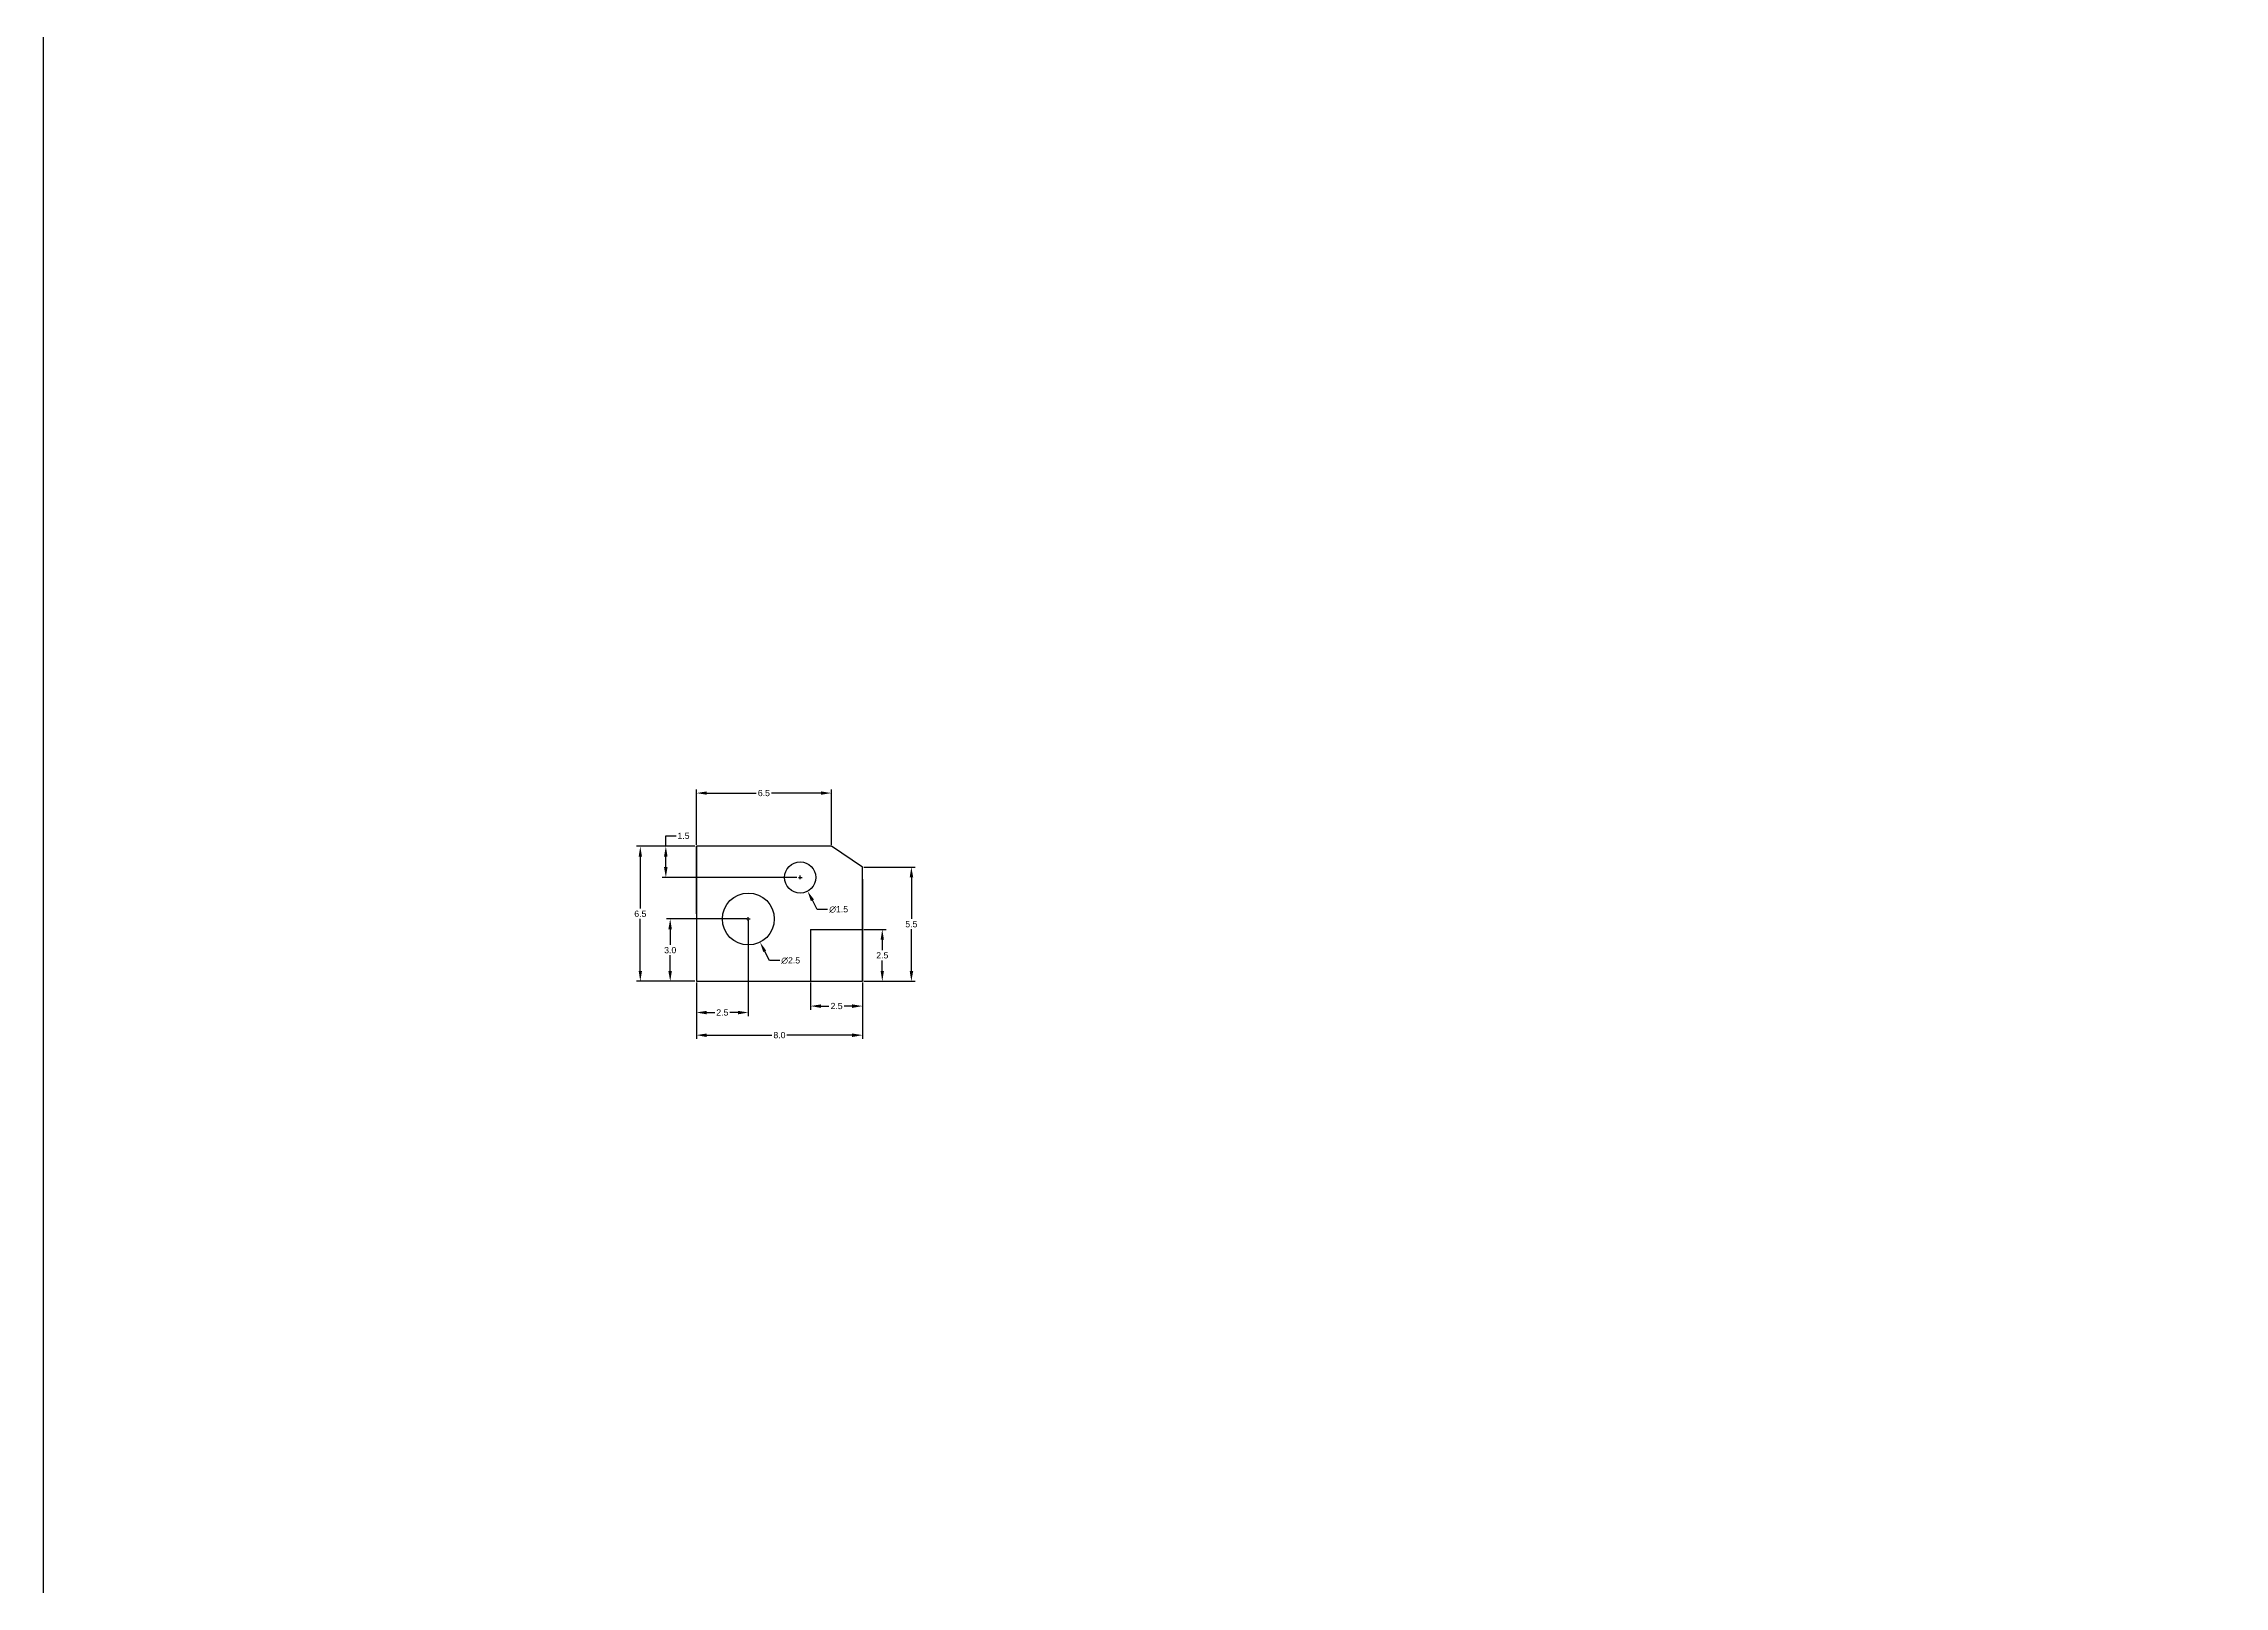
# Model space of a CAD drawing. Header units: inches. Extents: x 0 to 210, y 0 to 297.
# Drawn here: x 0 to 105, y 74.2 to 148.5 of the extents above; entities that cross this region are included whole.
import ezdxf

# ---------------------------------------------------------------- set-up
doc = ezdxf.new("R2010")
doc.units = ezdxf.units.IN
doc.header["$MEASUREMENT"] = 0
doc.styles.get("Standard").update_dxf_attribs({"font": 'arial.ttf'})
doc.dimstyles.new('gaurav', dxfattribs={"dimtxt": 0.3, "dimasz": 0.5, "dimexe": 0.18, "dimexo": 0.0625, "dimgap": 0.09, "dimtad": 0, "dimtih": 1, "dimtoh": 1, "dimdec": 1, "dimzin": 0, "dimdsep": 46, "dimtxsty": 'Standard', "dimcen": 0.09, "dimclrd": 2, "dimclre": 2, "dimclrt": 2, "dimadec": 0, "dimazin": 0, "dimtfac": 1, "dimtdec": 1, "dimtofl": 0, "dimtmove": 0, "dimatfit": 3, "dimfxl": 1, "dimtolj": 1, "dimtzin": 0, "dimarcsym": 0})

# ---------------------------------------------------------------- blocks, each defined once
blk = doc.blocks.new('*D1')
at = {"color": 2, "lineweight": -2, "transparency": 16777216}
for p, q in [((31.43, 109.94), (31.43, 112.61)), ((31.93, 112.43), (34.31, 112.43)), ((37.43, 112.43), (35.04, 112.43)), ((37.93, 109.94), (37.93, 112.61))]:
    blk.add_line(p, q, dxfattribs=at)
at = {"color": 2, "transparency": 16777216}
for points in [[(31.93, 112.51), (31.93, 112.35), (31.43, 112.43)], [(37.43, 112.51), (37.43, 112.35), (37.93, 112.43)]]:
    blk.add_solid(points, dxfattribs=at)
at = {"layer": 'Defpoints', "color": 0, "transparency": 16777216}
for p in [(37.93, 112.43), (31.43, 109.87), (37.93, 109.87)]:
    blk.add_point(p, dxfattribs=at)
at = {"color": 2, "transparency": 16777216, "insert": (34.68, 112.43), "char_height": 0.3, "attachment_point": 5}
blk.add_mtext('\\A1;6.5', dxfattribs=at)
blk = doc.blocks.new('*D2')
at = {"color": 2, "lineweight": -2, "transparency": 16777216}
for p, q in [((31.36, 109.87), (28.55, 109.87)), ((28.73, 109.37), (28.73, 106.87)), ((28.73, 103.87), (28.73, 106.38)), ((31.36, 103.37), (28.55, 103.37))]:
    blk.add_line(p, q, dxfattribs=at)
at = {"color": 2, "transparency": 16777216}
for points in [[(28.65, 109.37), (28.81, 109.37), (28.73, 109.87)], [(28.65, 103.87), (28.81, 103.87), (28.73, 103.37)]]:
    blk.add_solid(points, dxfattribs=at)
at = {"layer": 'Defpoints', "color": 0, "transparency": 16777216}
for p in [(31.43, 109.87), (28.73, 103.37), (31.43, 103.37)]:
    blk.add_point(p, dxfattribs=at)
at = {"color": 2, "transparency": 16777216, "insert": (28.73, 106.62), "char_height": 0.3, "attachment_point": 5}
blk.add_mtext('\\A1;6.5', dxfattribs=at)
blk = doc.blocks.new('*D3')
at = {"color": 2, "lineweight": -2, "transparency": 16777216}
for p, q in [((31.43, 103.31), (31.43, 100.6)), ((39.43, 103.31), (39.43, 100.6)), ((31.93, 100.78), (35.06, 100.78)), ((38.93, 100.78), (35.79, 100.78))]:
    blk.add_line(p, q, dxfattribs=at)
at = {"color": 2, "transparency": 16777216}
for points in [[(31.93, 100.86), (31.93, 100.69), (31.43, 100.78)], [(38.93, 100.86), (38.93, 100.69), (39.43, 100.78)]]:
    blk.add_solid(points, dxfattribs=at)
at = {"layer": 'Defpoints', "color": 0, "transparency": 16777216}
for p in [(31.43, 103.37), (39.43, 103.37), (39.43, 100.78)]:
    blk.add_point(p, dxfattribs=at)
at = {"color": 2, "transparency": 16777216, "insert": (35.43, 100.78), "char_height": 0.3, "attachment_point": 5}
blk.add_mtext('\\A1;8.0', dxfattribs=at)
blk = doc.blocks.new('*D4')
at = {"color": 2, "lineweight": -2, "transparency": 16777216}
for p, q in [((39.49, 108.87), (41.96, 108.87)), ((41.78, 108.37), (41.78, 106.37)), ((41.78, 103.87), (41.78, 105.88)), ((39.49, 103.37), (41.96, 103.37))]:
    blk.add_line(p, q, dxfattribs=at)
at = {"color": 2, "transparency": 16777216}
for points in [[(41.7, 108.37), (41.87, 108.37), (41.78, 108.87)], [(41.7, 103.87), (41.87, 103.87), (41.78, 103.37)]]:
    blk.add_solid(points, dxfattribs=at)
at = {"layer": 'Defpoints', "color": 0, "transparency": 16777216}
for p in [(39.43, 108.87), (39.43, 103.37), (41.78, 103.37)]:
    blk.add_point(p, dxfattribs=at)
at = {"color": 2, "transparency": 16777216, "insert": (41.78, 106.12), "char_height": 0.3, "attachment_point": 5}
blk.add_mtext('\\A1;5.5', dxfattribs=at)
blk = doc.blocks.new('*D5')
at = {"color": 2, "lineweight": -2, "transparency": 16777216}
for p, q in [((39.49, 105.87), (40.56, 105.87)), ((40.38, 105.37), (40.38, 104.87)), ((40.38, 103.87), (40.38, 104.38)), ((39.49, 103.37), (40.56, 103.37))]:
    blk.add_line(p, q, dxfattribs=at)
at = {"color": 2, "transparency": 16777216}
for points in [[(40.3, 105.37), (40.46, 105.37), (40.38, 105.87)], [(40.3, 103.87), (40.46, 103.87), (40.38, 103.37)]]:
    blk.add_solid(points, dxfattribs=at)
at = {"layer": 'Defpoints', "color": 0, "transparency": 16777216}
for p in [(39.43, 105.87), (39.43, 103.37), (40.38, 103.37)]:
    blk.add_point(p, dxfattribs=at)
at = {"color": 2, "transparency": 16777216, "insert": (40.38, 104.62), "char_height": 0.3, "attachment_point": 5}
blk.add_mtext('\\A1;2.5', dxfattribs=at)
blk = doc.blocks.new('*D6')
at = {"color": 2, "lineweight": -2, "transparency": 16777216}
for p, q in [((36.93, 103.31), (36.93, 102)), ((39.43, 103.31), (39.43, 102)), ((37.43, 102.18), (37.81, 102.18)), ((38.93, 102.18), (38.54, 102.18))]:
    blk.add_line(p, q, dxfattribs=at)
at = {"color": 2, "transparency": 16777216}
for points in [[(37.43, 102.26), (37.43, 102.09), (36.93, 102.18)], [(38.93, 102.26), (38.93, 102.09), (39.43, 102.18)]]:
    blk.add_solid(points, dxfattribs=at)
at = {"layer": 'Defpoints', "color": 0, "transparency": 16777216}
for p in [(36.93, 103.37), (39.43, 103.37), (36.93, 102.18)]:
    blk.add_point(p, dxfattribs=at)
at = {"color": 2, "transparency": 16777216, "insert": (38.18, 102.18), "char_height": 0.3, "attachment_point": 5}
blk.add_mtext('\\A1;2.5', dxfattribs=at)
blk = doc.blocks.new('*D7')
at = {"color": 2, "lineweight": -2, "transparency": 16777216}
for p, q in [((33.93, 106.31), (33.93, 101.69)), ((31.43, 103.31), (31.43, 101.69)), ((31.93, 101.87), (32.31, 101.87)), ((33.43, 101.87), (33.04, 101.87))]:
    blk.add_line(p, q, dxfattribs=at)
at = {"color": 2, "transparency": 16777216}
for points in [[(31.93, 101.95), (31.93, 101.78), (31.43, 101.87)], [(33.43, 101.95), (33.43, 101.78), (33.93, 101.87)]]:
    blk.add_solid(points, dxfattribs=at)
at = {"layer": 'Defpoints', "color": 0, "transparency": 16777216}
for p in [(33.93, 106.37), (31.43, 103.37), (31.43, 101.87)]:
    blk.add_point(p, dxfattribs=at)
at = {"color": 2, "transparency": 16777216, "insert": (32.68, 101.87), "char_height": 0.3, "attachment_point": 5}
blk.add_mtext('\\A1;2.5', dxfattribs=at)
blk = doc.blocks.new('*D8')
at = {"color": 2, "lineweight": -2, "transparency": 16777216}
for p, q in [((33.86, 106.37), (29.99, 106.37)), ((30.17, 105.87), (30.17, 105.12)), ((30.17, 103.87), (30.17, 104.63)), ((31.36, 103.37), (29.99, 103.37))]:
    blk.add_line(p, q, dxfattribs=at)
at = {"color": 2, "transparency": 16777216}
for points in [[(30.08, 105.87), (30.25, 105.87), (30.17, 106.37)], [(30.08, 103.87), (30.25, 103.87), (30.17, 103.37)]]:
    blk.add_solid(points, dxfattribs=at)
at = {"layer": 'Defpoints', "color": 0, "transparency": 16777216}
for p in [(33.93, 106.37), (30.17, 103.37), (31.43, 103.37)]:
    blk.add_point(p, dxfattribs=at)
at = {"color": 2, "transparency": 16777216, "insert": (30.17, 104.87), "char_height": 0.3, "attachment_point": 5}
blk.add_mtext('\\A1;3.0', dxfattribs=at)
blk = doc.blocks.new('*D9')
at = {"color": 2, "lineweight": -2, "transparency": 16777216}
for p, q in [((33.84, 106.37), (34.02, 106.37)), ((33.93, 106.28), (33.93, 106.46)), ((34.95, 104.37), (34.72, 104.81)), ((35.45, 104.37), (34.95, 104.37))]:
    blk.add_line(p, q, dxfattribs=at)
at = {"color": 2, "transparency": 16777216}
blk.add_solid([(34.79, 104.85), (34.65, 104.78), (34.49, 105.26)], dxfattribs=at)
at = {"layer": 'Defpoints', "color": 0, "transparency": 16777216}
for p in [(33.36, 107.49), (34.49, 105.26)]:
    blk.add_point(p, dxfattribs=at)
at = {"color": 2, "transparency": 16777216, "insert": (35.97, 104.37), "char_height": 0.3, "attachment_point": 5}
blk.add_mtext('\\A1;∅2.5', dxfattribs=at)
blk = doc.blocks.new('*D10')
at = {"color": 2, "lineweight": -2, "transparency": 16777216}
for p, q in [((36.34, 108.37), (36.52, 108.37)), ((36.43, 108.28), (36.43, 108.46)), ((37.25, 106.83), (37.02, 107.27)), ((37.75, 106.83), (37.25, 106.83))]:
    blk.add_line(p, q, dxfattribs=at)
at = {"color": 2, "transparency": 16777216}
blk.add_solid([(37.09, 107.31), (36.94, 107.23), (36.78, 107.71)], dxfattribs=at)
at = {"layer": 'Defpoints', "color": 0, "transparency": 16777216}
for p in [(36.07, 109.04), (36.78, 107.71)]:
    blk.add_point(p, dxfattribs=at)
at = {"color": 2, "transparency": 16777216, "insert": (38.28, 106.83), "char_height": 0.3, "attachment_point": 5}
blk.add_mtext('\\A1;∅1.5', dxfattribs=at)
blk = doc.blocks.new('*D12')
at = {"color": 2, "lineweight": -2, "transparency": 16777216}
for p, q in [((29.96, 109.87), (29.96, 110.37)), ((29.96, 110.37), (30.46, 110.37)), ((31.36, 109.87), (29.78, 109.87)), ((29.96, 108.87), (29.96, 109.37)), ((36.27, 108.37), (29.78, 108.37))]:
    blk.add_line(p, q, dxfattribs=at)
at = {"color": 2, "transparency": 16777216}
for points in [[(29.87, 109.37), (30.04, 109.37), (29.96, 109.87)], [(29.87, 108.87), (30.04, 108.87), (29.96, 108.37)]]:
    blk.add_solid(points, dxfattribs=at)
at = {"layer": 'Defpoints', "color": 0, "transparency": 16777216}
for p in [(29.96, 109.87), (31.43, 109.87), (36.34, 108.37)]:
    blk.add_point(p, dxfattribs=at)
at = {"color": 2, "transparency": 16777216, "insert": (30.81, 110.37), "char_height": 0.3, "attachment_point": 5}
blk.add_mtext('\\A1;1.5', dxfattribs=at)

msp = doc.modelspace()

# ---------------------------------------------------------------- linework, layer by layer
for p, q in [((31.43, 106.62), (31.43, 109.87)), ((39.43, 108.28), (39.43, 103.37)), ((31.43, 106.37), (31.43, 103.37)), ((39.43, 106.37), (39.43, 106.37)), ((36.93, 105.87), (39.43, 105.87)), ((36.93, 105.87), (36.93, 103.37)), ((35.43, 103.37), (39.43, 103.37))]:
    msp.add_line(p, q)
for points in [[(0, 0), (0, 297), (210, 297), (210, 0), (0, 0)], [(0, 0), (0, 297), (210, 297), (210, 0), (0, 0)], [(31.43, 103.37), (39.43, 103.37), (39.43, 108.87), (37.93, 109.87), (31.43, 109.87)]]:
    msp.add_lwpolyline(points, close=True)
for centre, radius in [((36.43, 108.37), 0.75), ((33.93, 106.37), 1.25)]:
    msp.add_circle(centre, radius)

# ---------------------------------------------------------------- dimensions: what is measured, and where the dimension line sits
for base, p1, p2, picture, middle in [((37.93, 112.43), (31.43, 109.87), (37.93, 109.87), '*D1', (34.68, 112.43)), ((31.43, 101.87), (33.93, 106.37), (31.43, 103.37), '*D7', (32.68, 101.87)), ((39.43, 100.78), (31.43, 103.37), (39.43, 103.37), '*D3', (35.43, 100.78)), ((36.93, 102.18), (39.43, 103.37), (36.93, 103.37), '*D6', (38.18, 102.18))]:
    dim = msp.add_linear_dim(base=base, p1=p1, p2=p2, dimstyle='gaurav')
    dim.commit()
    dim.dimension.update_dxf_attribs({"geometry": picture, "text_midpoint": middle})
for base, p1, p2, picture, middle in [((29.96, 109.87), (36.34, 108.37), (31.43, 109.87), '*D12', (30.81, 110.37)), ((28.73, 103.37), (31.43, 109.87), (31.43, 103.37), '*D2', (28.73, 106.62)), ((41.78, 103.37), (39.43, 108.87), (39.43, 103.37), '*D4', (41.78, 106.12)), ((30.17, 103.37), (33.93, 106.37), (31.43, 103.37), '*D8', (30.17, 104.87)), ((40.38, 103.37), (39.43, 105.87), (39.43, 103.37), '*D5', (40.38, 104.62))]:
    dim = msp.add_linear_dim(base=base, p1=p1, p2=p2, angle=90, dimstyle='gaurav')
    dim.commit()
    dim.dimension.update_dxf_attribs({"geometry": picture, "text_midpoint": middle})
dim = msp.add_diameter_dim_2p(p1=(36.07, 109.04), p2=(36.78, 107.71), dimstyle='gaurav')
dim.commit()
dim.dimension.update_dxf_attribs({"geometry": '*D10', "text_midpoint": (38.28, 106.83)})
dim = msp.add_diameter_dim_2p(p1=(33.36, 107.49), p2=(34.49, 105.26), dimstyle='gaurav')
dim.commit()
dim.dimension.update_dxf_attribs({"geometry": '*D9', "text_midpoint": (35.97, 104.37), "dimtype": 163})

doc.saveas('drawing.dxf')
